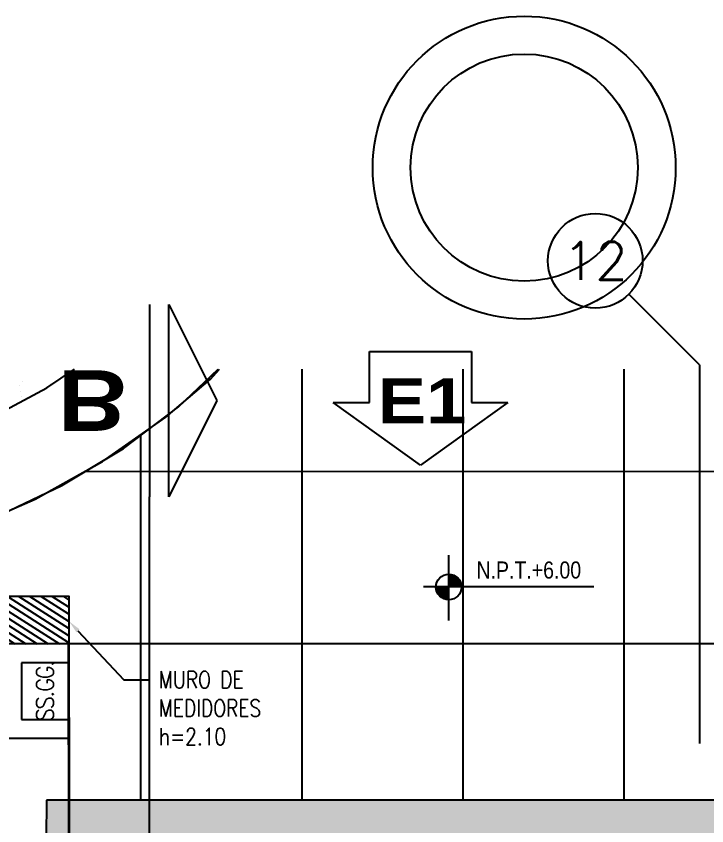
# Model space of a CAD drawing. Header units: millimetres. Extents: x 98 to 155, y -181 to 127.
# Drawn here: x 124.884 to 128.532, y 123.177 to 127.454 of the extents above; entities that cross this region are included whole.
import ezdxf
from ezdxf import colors
from ezdxf.entities.mleader import LeaderData, LeaderLine
from ezdxf.enums import TextEntityAlignment as Align
from ezdxf.math import Vec2, Vec3
from ezdxf.xclip import XClip

# ---------------------------------------------------------------- set-up
doc = ezdxf.new("R2010")
doc.units = ezdxf.units.MM
doc.header["$LTSCALE"] = 15
doc.header["$XCLIPFRAME"] = 2
for name, pattern in [('ACAD_ISO07W100', [3, 0, -3]), ('CENTER', [2, 1.25, -0.25, 0.25, -0.25]), ('HIDDEN', [0.375, 0.25, -0.125]), ('PHANTOM', [63.5, 31.75, -6.35, 6.35, -6.35, 6.35, -6.35]), ('PHANTOM2', [1.25, 0.625, -0.125, 0.125, -0.125, 0.125, -0.125])]:
    doc.linetypes.add(name, pattern=pattern)
doc.layers.get('0').update_dxf_attribs({"color": 250})
for name, color, linetype in [('A-Adoquines', 250, 'Continuous'), ('A-CORTE', 250, 'CENTER'), ('A-EJES', 250, 'PHANTOM'), ('A-EST PLACAS', 250, 'Continuous'), ('A-HATCH', 250, 'Continuous'), ('A-MURO BAJO', 250, 'Continuous'), ('A-NIVELES-NPT', 252, 'Continuous'), ('A_30_DispositivosSanit', 250, 'Continuous'), ('A_30_TableroElect', 250, 'Continuous'), ('A_50_TextoIndicaciones', 250, 'Continuous'), ('DLP_VERDE', 250, 'Continuous')]:
    doc.layers.add(name, color=color, linetype=linetype)
doc.layers.add('A-MUROS', color=252, linetype='Continuous', lineweight=30)
doc.styles.add('R140', font='ariblk.ttf', dxfattribs={"height": 3.55})
doc.styles.add('R160-75', font='ariblk.ttf', dxfattribs={"height": 0.6})
doc.styles.add('R80', font='ARIALN.TTF', dxfattribs={"height": 2.03})
doc.styles.add('ROMANS', font='romans.shx', dxfattribs={"width": 0.8})
doc.styles.add('TXT_COTAS', font='romans.shx', dxfattribs={"width": 0.8})
pattern_1 = [(45, (-227164.531382, -8188178.54172), (-0.02245064030267, 0.02245064030267), [])]

# ---------------------------------------------------------------- blocks, each defined once
blk = doc.blocks.new('A$C9f73720c')
at = {"layer": 'A-Adoquines'}
h = blk.add_hatch(color=256, dxfattribs=at)
h.dxf.hatch_style = 1
h.paths.add_polyline_path([(32.5829, 108.7131), (30.8959, 109.0943), (30.8021, 108.6747), (32.4898, 108.297)])
h.paths.add_polyline_path([(33.2822, 111.839), (31.5944, 112.2168), (31.471, 111.665), (33.1567, 111.2783)])
h.paths.add_polyline_path([(33.673, 111.7505), (33.4773, 111.7962), (32.685, 108.2532), (32.8807, 108.2094)])
for p, q in [((33.5644, 111.2641, 0), (35.4437, 110.8437, 0)), ((36.0839, 109.8295, 0), (33.3788, 110.4346, 0)), ((35.7556, 109.0319, 0), (33.1931, 109.6051, 0)), ((35.4273, 108.2343, 0), (33.0075, 108.7756, 0))]:
    blk.add_line(p, q)
at = {"elevation": 0}
for points in [[(33.6866, 108.0285), (34.4527, 111.4515)], [(34.573, 107.8305), (35.3226, 111.1686)]]:
    blk.add_lwpolyline(points, dxfattribs=at)
at = {"layer": 'A-Adoquines', "elevation": 0}
blk.add_lwpolyline([(33.6733, 111.7504), (33.4776, 111.7962), (32.685, 108.2532), (32.8807, 108.2094)], close=True, dxfattribs=at)
at = {"layer": 'A-HATCH', "elevation": 0}
blk.add_lwpolyline([(33.4511, 111.6758), (34.6972, 111.3994), (34.903, 112.3185), (35.1251, 112.2668, 0.099711), (35.5099, 110.6951, 0.257304), (37.3867, 109.2848, 0.13775), (39.1005, 109.6194, 0.129174), (41.2988, 111.6039, 0.104349), (42.4606, 114.4221, 0.124556), (42.3369, 116.9437, 0.208461), (41.0078, 118.5567, 0.052972), (40.5573, 118.7163), (35.3027, 119.9437), (36.6567, 126.0007), (37.5845, 125.7929)], format="xyb", dxfattribs=at)
at = {"layer": 'A-MURO BAJO', "ltscale": 0.5}
blk.add_ellipse((38.8378, 114.0281, 0), major_axis=(2.17, 4.5286), ratio=0.667469, start_param=0.142256, end_param=3.271568, dxfattribs=at)
blk.add_open_spline([(40.797, 118.1168, 0), (40.5007, 118.2588, 0), (40.1627, 118.3191, 0), (39.4141, 118.2535, 0), (39.0045, 118.1247, 0), (38.1807, 117.67, 0), (37.7681, 117.3445, 0), (37.014, 116.5401, 0), (36.6729, 116.0617, 0), (36.1183, 115.0249, 0), (35.9051, 114.4669, 0), (35.6381, 113.3584, 0), (35.5846, 112.8084, 0), (35.6381, 111.8045, 0), (35.745, 111.3517, 0), (36.0833, 110.6101, 0), (36.3121, 110.322, 0), (36.8481, 109.9196, 0), (37.1565, 109.8013, 0), (37.8531, 109.7381, 0), (38.2431, 109.7963, 0), (38.7291, 109.9858, 0), (38.8092, 110.0207, 0), (38.8896, 110.0593, 0)], degree=3, knots=[0, 0, 0, 0, 0.376125, 0.376125, 0.752249, 0.752249, 1.128374, 1.128374, 1.504499, 1.504499, 1.880624, 1.880624, 2.256748, 2.256748, 2.632873, 2.632873, 3.008998, 3.008998, 3.385122, 3.385122, 3.761247, 3.761247, 3.834879, 3.834879, 3.834879, 3.834879], dxfattribs=at)
at = {"layer": 'DLP_VERDE', "linetype": 'Continuous'}
for p, q in [((35.7848, 111.4158), (35.7848, 111.4158)), ((35.8117, 111.4137), (35.8117, 111.4137)), ((35.8441, 111.4132), (35.8441, 111.4132)), ((35.8604, 111.3917), (35.8604, 111.3917)), ((35.815, 111.2476), (35.815, 111.2476))]:
    blk.add_line(p, q, dxfattribs=at)
at = {"style": 'R80'}
for height, rotation, p in [(0.09, 0.009, (39.554, 141.0046, 0)), (0.09, 0.009, (45.7984, 139.3226, 0)), (0.09, 0.009, (50.4634, 135.3578, 0)), (0.09, 0.009, (41.9784, 129.0436, 0)), (0.09, 0.009, (37.8409, 128.6089, 0)), (0.09, 0.009, (35.483, 116.3582, 0)), (0.09, 0.009, (63.0395, 116.3253, 0)), (0.09, 0.009, (38.5607, 113.6321, 0)), (0.09, 0.009, (45.1292, 84.3757, 0)), (0.09, 0.009, (43.9111, 83.9335, 0)), (0.09, 0.009, (43.1485, 83.401, 0)), (0.09, 0.009, (28.0067, 80.1071, 0)), (0.09, 0.009, (44.3753, 79.9046, 0)), (0.09, 0.009, (55.151, 79.2173, 0)), (0.09, 0.009, (38.2608, 76.0049)), (0.09, 0.009, (39.0036, 75.5558)), (0.09, 0.009, (27.5137, 75.2133, 0)), (0.09, 0.009, (27.5137, 75.2133, 0)), (0.09, 0.009, (39.8519, 75.1543)), (0.09, 0.009, (25.3599, 70.2709, 0)), (0.09, 0.009, (32.1646, 69.192, 0)), (0.09, 0.009, (32.1646, 69.192, 0)), (0.09, 0.009, (26.9947, 68.6392, 0)), (0.09, 0.009, (59.8504, 67.3859, 0)), (0.09, 0.009, (24.839, 65.5107, 0)), (0.09, 0.009, (24.839, 65.5107, 0)), (0.09, 0.009, (33.5008, 60.261, 0)), (0.09, 0.009, (33.5008, 60.261, 0)), (0.09, 347.3908, (17.1069, 59.2726, 0)), (0.09, 0.009, (26.4708, 59.2035, 0)), (0.09, 0.009, (26.4708, 59.2035, 0)), (0.09, 0.009, (23.1216, 58.7685, 0)), (0.09, 0.009, (23.1216, 58.7685, 0)), (0.09, 0.009, (27.6632, 55.3959, 0)), (0.09, 0.009, (27.6632, 55.3959, 0)), (0.09, 0.009, (22.2239, 54.9818, 0)), (0.09, 0.009, (22.2239, 54.9818, 0)), (0.09, 0.009, (65.7174, 53.5803, 0)), (0.09, 0.009, (38.377, 51.7166, 0)), (0.09, 0.009, (38.377, 51.7166, 0)), (0.09, 0.009, (21.0294, 51.3767, 0)), (0.09, 0.009, (21.0294, 51.3767, 0)), (0.09, 0.009, (29.4091, 50.8876, 0)), (0.09, 0.009, (29.4091, 50.8876, 0)), (0.09, 0.009, (22.5184, 48.0808, 0)), (0.09, 0.009, (22.5184, 48.0808, 0)), (0.09, 0.009, (32.8305, 47.9478, 0)), (0.09, 0.009, (38.6414, 47.9238, 0)), (0.09, 1.5576, (45.5013, 47.0033, 0)), (0.09, 1.5576, (45.5013, 47.0033, 0)), (0.09, 1.5576, (42.9613, 45.8781, 0)), (0.09, 0.009, (31.2252, 43.4352, 0)), (0.09, 0.009, (31.2252, 43.4352, 0)), (0.09, 0.009, (24.8291, 43.3056, 0)), (0.09, 0.009, (24.8291, 43.3056, 0)), (0.09, 0.009, (28.8684, 42.6092, 0)), (0.09, 0.009, (28.8684, 42.6092, 0)), (0.09, 0.009, (46.0815, 42.4048, 0)), (0.09, 0.009, (19.0307, 42.0559, 0)), (0.09, 0.009, (19.0307, 42.0559, 0)), (0.09, 0.009, (70.9067, 41.0329, 0)), (0.09, 0.009, (22.7765, 38.7407, 0)), (0.09, 0.009, (22.7765, 38.7407, 0)), (0.09, 0.009, (17.8952, 37.4624, 0)), (0.09, 0.009, (17.8952, 37.4624, 0)), (0.09, 0.009, (25.8226, 33.2142, 0)), (0.09, 0.009, (21.5027, 31.2754, 0)), (0.1403, 0.009, (43.0178, 29.8778, 0)), (0.09, 0.009, (24.3978, 29.2659, 0)), (0.09, 0.009, (49.7565, 29.0287, 0)), (0.09, 0.009, (16.51, 28.4123, 0)), (0.09, 0.009, (16.51, 28.4123, 0)), (0.09, 0.009, (40.7946, 24.893, 0)), (0.09, 0.009, (18.1268, 23.6374, 0)), (0.09, 0.009, (20.346, 20.3291, 0)), (0.09, 0.009, (38.3365, 19.4632, 0)), (0.09, 0.009, (18.2869, 15.9828, 0)), (0.09, 0.009, (36.6694, 12.5977, 0)), (0.09, 337.7998, (24.7536, 11.2334, 0)), (0.09, 0.009, (33.5928, 10.3508, 0)), (0.09, 337.7998, (21.6109, 10.1247, 0)), (0.09, 337.7998, (16.5605, 9.5998, 0)), (0.09, 337.7998, (29.9414, 8.9534, 0)), (0.09, 337.7998, (31.6402, 7.9561, 0)), (0.09, 337.7998, (26.736, 7.7966, 0)), (0.09, 337.7998, (32.0288, 7.0232, 0)), (0.09, 0.009, (16.5347, 5.5678, 0)), (0.09, 0.009, (23.3239, 5.5763, 0)), (0.09, 0.009, (34.4718, 3.6379, 0))]:
    blk.add_attdef('N.P.T.+0.00', text='', height=height, rotation=rotation, dxfattribs=at).set_placement(p, align=Align.MIDDLE_CENTER)
for p in [(49.9263, 138.2431, 0), (56.6904, 136.252, 0), (60.5336, 135.5237, 0), (42.6322, 135.1839), (58.3591, 133.6514, 0), (46.2516, 126.9171), (67.6439, 125.1529), (62.2762, 107.4327), (41.3341, 103.0918, 0), (58.4477, 100.4887, -0.2526), (35.1548, 97.8545, 0), (58.3053, 94.9071, 0), (31.2618, 93.9445, 0), (38.1161, 91.318), (54.6279, 88.218, 0), (17.9393, 86.8861, 0), (34.7444, 85.6148, 0), (54.6869, 83.8861, 0), (35.5048, 81.4636, 0), (34.6534, 76.9929, 0), (59.6668, 73.2509), (40.4113, 65.8421, 0), (43.5611, 65.2125, 0), (64.4681, 61.3857), (43.9111, 51.4927, 0), (32.9744, 51.0828, 0), (48.0327, 50.0735, 0), (69.3242, 50.0814, 0), (52.9599, 39.4701, 0), (74.4159, 35.7467, 0)]:
    blk.add_attdef('N.P.T.+0.00', text='', height=0.2109, dxfattribs=at).set_placement(p, align=Align.MIDDLE_CENTER)
blk = doc.blocks.new('*U138')
for p, q in [((-0.2457, -0.0949), (-0.2457, 0.3957)), ((0.2449, 0.3957), (-0.2457, 0.3957)), ((0.2449, -0.0949), (0.2449, 0.3957)), ((-0.1537, -0.0029), (-0.1537, 0.3037)), ((0.1529, -0.0029), (0.1529, 0.3037)), ((0.2449, -0.0949), (-0.2457, -0.0949))]:
    blk.add_line(p, q)
at = {"linetype": 'HIDDEN', "ltscale": 12}
blk.add_circle((0, 0.1504), 0.4, dxfattribs=at)
at = {"ltscale": 0.035}
blk.add_circle((0, 0.1504), 0.4, dxfattribs=at)
blk = doc.blocks.new('A$C44b26ab3')
at = {"layer": 'A_30_TableroElect'}
h = blk.add_hatch(dxfattribs=at)
h.set_pattern_fill('ANSI31', color=256, scale=0.01)
h.set_pattern_definition(pattern_1)
edge = h.paths.add_edge_path()
edge.add_line((3.6994, 0.6616), (3.9433, 0.607))
edge.add_line((3.9433, 0.607), (4.0136, 0.9211))
edge.add_line((4.0136, 0.9211), (3.7697, 0.9757))
edge.add_line((3.7697, 0.9757), (3.6994, 0.6616))
h = blk.add_hatch(dxfattribs=at)
h.set_pattern_fill('ANSI31', color=256, scale=0.01)
h.set_pattern_definition(pattern_1)
edge = h.paths.add_edge_path()
edge.add_line((3.5639, 0.0566), (3.8079, 0.002))
edge.add_line((3.8079, 0.002), (3.8778, 0.3142))
edge.add_line((3.8778, 0.3142), (3.6338, 0.3688))
edge.add_line((3.6338, 0.3688), (3.5639, 0.0566))
for p, q in [((2.3055, 1.3015, 0.006), (2.2028, 0.8429, 0.006)), ((3.7693, 0.9738, 0.006), (2.3055, 1.3015, 0.006)), ((2.4031, 1.2797, 0.006), (2.3222, 0.9186, 0.006)), ((3.6717, 0.9957, 0.006), (2.4031, 1.2797, 0.006)), ((0.4463, 1.2361, 0.006), (0.3436, 0.7774, 0.006)), ((3.6666, 0.5152, 0.006), (0.4463, 1.2361, 0.006)), ((0.522, 1.1166, 0.006), (0.4412, 0.7556, 0.006)), ((1.7906, 0.8327, 0.006), (0.522, 1.1166, 0.006)), ((3.5908, 0.6346, 0.006), (3.6717, 0.9957, 0.006)), ((3.6666, 0.5152, 0.006), (3.7693, 0.9738, 0.006)), ((2.3222, 0.9186, 0.006), (3.5908, 0.6346, 0.006)), ((1.7098, 0.4716, 0.006), (1.7906, 0.8327, 0.006)), ((2.2028, 0.8429, 0.006), (3.6666, 0.5152, 0.006)), ((0.3436, 0.7774, 0.006), (3.5639, 0.0566, 0.006)), ((1.8882, 0.8108, 0.006), (1.8074, 0.4496, 0.006)), ((3.1568, 0.5269, 0.006), (1.8882, 0.8108, 0.006)), ((0.4412, 0.7556, 0.006), (1.7098, 0.4716, 0.006)), ((3.076, 0.1657, 0.006), (3.1568, 0.5269, 0.006)), ((3.5639, 0.0566, 0.006), (3.6666, 0.5152, 0.006)), ((1.8074, 0.4496, 0.006), (3.076, 0.1657, 0.006)), ((3.2282, 0.3878, 0.006), (3.1736, 0.1439, 0.006)), ((3.5209, 0.3222, 0.006), (3.2282, 0.3878, 0.006)), ((3.4663, 0.0784, 0.006), (3.5209, 0.3222, 0.006)), ((3.1736, 0.1439, 0.006), (3.4663, 0.0784, 0.006))]:
    blk.add_line(p, q, dxfattribs=at)
at = {"layer": 'A_30_TableroElect', "elevation": -0.772}
blk.add_lwpolyline([(3.8778, 0.3142), (3.9433, 0.607), (3.6994, 0.6616), (3.6338, 0.3688), (3.8778, 0.3142)], dxfattribs=at)
at = {"layer": 'A_30_TableroElect', "xscale": -1, "rotation": 90.35724673086504}
blk.add_blockref('*U138', (3.8094, 2.2857, 0), dxfattribs=at)
blk = doc.blocks.new('*U99')
blk.add_line((-3, -5.08), (-3, 5.08))
blk.add_lwpolyline([(-4.016, 5.08), (-4.016, -5.08), (-6.556, 0)], close=True)
at = {"linetype": 'Continuous', "style": 'R160-75'}
blk.add_attdef('A', text='', height=0.3, dxfattribs=at).set_placement((0, 0), align=Align.MIDDLE_CENTER)
blk = doc.blocks.new('*U29')
blk.add_lwpolyline([(4.353, 4.353), (4.353, -0.147), (7.568, -0.147), (-0.147, -5.687), (-7.861, -0.147), (-4.647, -0.147), (-4.647, 4.353)], close=True)
at = {"linetype": 'Continuous', "style": 'R140'}
blk.add_attdef('ELEVACION', text='', height=3.55, dxfattribs=at).set_placement((0, 0.002), align=Align.MIDDLE_CENTER)
blk = doc.blocks.new('Cortes-Elev.')
at = {"layer": 'A-CORTE', "linetype": 'CENTER', "ltscale": 0.5}
blk.add_lwpolyline([(23.945, 20.8306), (23.945, 37.8534)], dxfattribs=at)
ref = blk.add_blockref('*U99', (23.645, 38.3614), dxfattribs=dict(at, xscale=0.1, yscale=0.1, zscale=-0.1, rotation=180))
ref.add_attrib('A', 'B', dxfattribs={"layer": '0', "linetype": 'Continuous', "extrusion": (0, 0, -1), "height": 0.32, "rotation": 180, "style": 'R160-75'}).set_placement((-23.645, 38.3614), align=Align.MIDDLE)
ref = blk.add_blockref('*U29', (25.385, 38.3602), dxfattribs=dict(at, xscale=0.05980032655866058, yscale=0.05980032655866058, zscale=0.05980032655866058))
ref.add_attrib('ELEVACION', 'E1', dxfattribs={"layer": '0', "linetype": 'Continuous', "height": 0.2392, "style": 'R160-75'}).set_placement((25.385, 38.3603), align=Align.MIDDLE_CENTER)
blk = doc.blocks.new('Ejes_Torre C 1var')
at = {"layer": 'A-EJES', "linetype": 'PHANTOM2', "ltscale": 0.5}
blk.add_line((26.85, 16.35), (26.4768, 16.7232), dxfattribs=at)
blk.add_lwpolyline([(26.85, 16.35), (26.85, 14.35)], dxfattribs=at)
at = {"layer": 'A-EJES', "linetype": 'Continuous'}
blk.add_circle((26.3, 16.9), 0.25, dxfattribs=at)
at = {"layer": 'A-EJES', "linetype": 'Continuous', "style": 'ROMANS'}
blk.add_text('12', height=0.2, dxfattribs=at).set_placement((26.3, 16.9), align=Align.MIDDLE_CENTER)
blk = doc.blocks.new('SIM NIVEL PLANTA')
at = {"linetype": 'Continuous'}
h = blk.add_hatch(dxfattribs=at)
h.set_pattern_fill('_USER', color=256, scale=0.089997, angle=45, style=0, pattern_type=0)
h.set_pattern_definition([(45, (31854.49523, 23864.84028), (-0.06363728001, 0.06363728001), [])])
h.paths.add_polyline_path([(-17.329, 0), (-15.979, 0, 0.409209), (-17.329, 1.327)])
h.paths.add_polyline_path([(-18.679, 0, 0.004279), (-18.679, -0.023, 0.414214), (-17.329, -1.373), (-17.329, 0)])
for p, q in [((-17.329, -3.577), (-17.329, 3.344)), ((-2, 0), (-20, 0))]:
    blk.add_line(p, q)
blk.add_circle((-17.329, -0.023), 1.35, dxfattribs=at)
at = {"style": 'R80'}
blk.add_attdef('N.P.T.+0.00', text='', height=1.8, dxfattribs=at).set_placement((-8.871, 1.774), align=Align.MIDDLE_CENTER)

msp = doc.modelspace()

# ---------------------------------------------------------------- linework, layer by layer
at = {"layer": 'A_30_DispositivosSanit', "ltscale": 5}
for radius in [0.8, 0.6]:
    msp.add_circle((127.5676, 126.6538, -0.778), radius, dxfattribs=at)

# ---------------------------------------------------------------- block references
at = {"linetype": 'ACAD_ISO07W100', "ltscale": 5}
ref = msp.add_blockref('A$C9f73720c', (241.452, 114.8591), dxfattribs=dict(at, rotation=102.6156181418625))
XClip(ref).set_block_clipping_path([(22.1542253106, 140.4101169162), (10.3600901397, 87.7136669306), (29.6608346476, 83.3939150368), (41.4549698184, 136.0903650224)])

# ---------------------------------------------------------------- next in the draw order: block references
at = {"layer": 'A-CORTE'}
msp.add_blockref('Cortes-Elev.', (101.6432, 87.0616), dxfattribs=at)
at = {"layer": 'A-EST PLACAS', "rotation": 102.652201466228}
msp.add_blockref('A$C44b26ab3', (125.997, 120.6737, 0), dxfattribs=at)
at = {"layer": 'A-MUROS'}
msp.add_blockref('Ejes_Torre C 1var', (101.6432, 109.2616), dxfattribs=at)
at = {"layer": 'A-NIVELES-NPT', "xscale": 0.05, "yscale": 0.05, "zscale": 0.05}
msp.add_blockref('SIM NIVEL PLANTA', (128.0355, 124.4396), dxfattribs=at).add_auto_attribs({'N.P.T.+0.00': 'N.P.T.+6.00'})

# ---------------------------------------------------------------- next in the draw order: texts
at = {"layer": 'A_50_TextoIndicaciones', "insert": (125.0364, 123.8886, 0.006), "char_height": 0.09, "width": 0.4157, "attachment_point": 5, "rotation": 90, "style": 'ROMANS'}
msp.add_mtext('{\\W0.9;\\T0.9;SS.GG.}', dxfattribs=at)

# ---------------------------------------------------------------- next in the draw order: leaders
at = {"layer": 'A_50_TextoIndicaciones'}
ml = msp.add_multileader_mtext('Standard', dxfattribs=at)
ml.set_content('MURO DE MEDIDORES h=2.10', color=256, style='TXT_COTAS')
ml.set_leader_properties(color=256)
ml.build(insert=Vec2(0, 0))
ml.multileader.update_dxf_attribs({"dogleg_length": 0.05, "arrow_head_size": 0.07})
ctx = ml.context
ctx.base_point, ctx.char_height, ctx.arrow_head_size, ctx.landing_gap_size, ctx.plane_origin = Vec3(125.5882, 123.9486), 0.09, 0.07, 0.05, Vec3(125.8194, 123.2318)
notes = []
notes.append((ctx, [(0, (1, 1, 0), (125.4529, 123.9486), (1, 0), 0.1353, [(0, [(125.1626, 124.2581)], 0, [])])]))
ctx.mtext.insert, ctx.mtext.width, ctx.mtext.defined_height, ctx.mtext.flow_direction = Vec3(125.6382, 123.9936), 0.667519, 0.5146, 5
for ctx, leaders in notes:
    for number, flags, end, landing, length, lines in leaders:
        leader = LeaderData()
        leader.index, (leader.has_last_leader_line, leader.has_dogleg_vector, leader.attachment_direction) = number, flags
        leader.last_leader_point, leader.dogleg_vector, leader.dogleg_length = Vec3(end), Vec3(landing), length
        for number, points, colour, breaks in lines:
            line = LeaderLine()
            line.index, line.vertices, line.color, line.breaks = number, Vec3.list(points), colors.encode_raw_color(colour), breaks
            leader.lines.append(line)
        ctx.leaders.append(leader)

doc.saveas('drawing.dxf')
